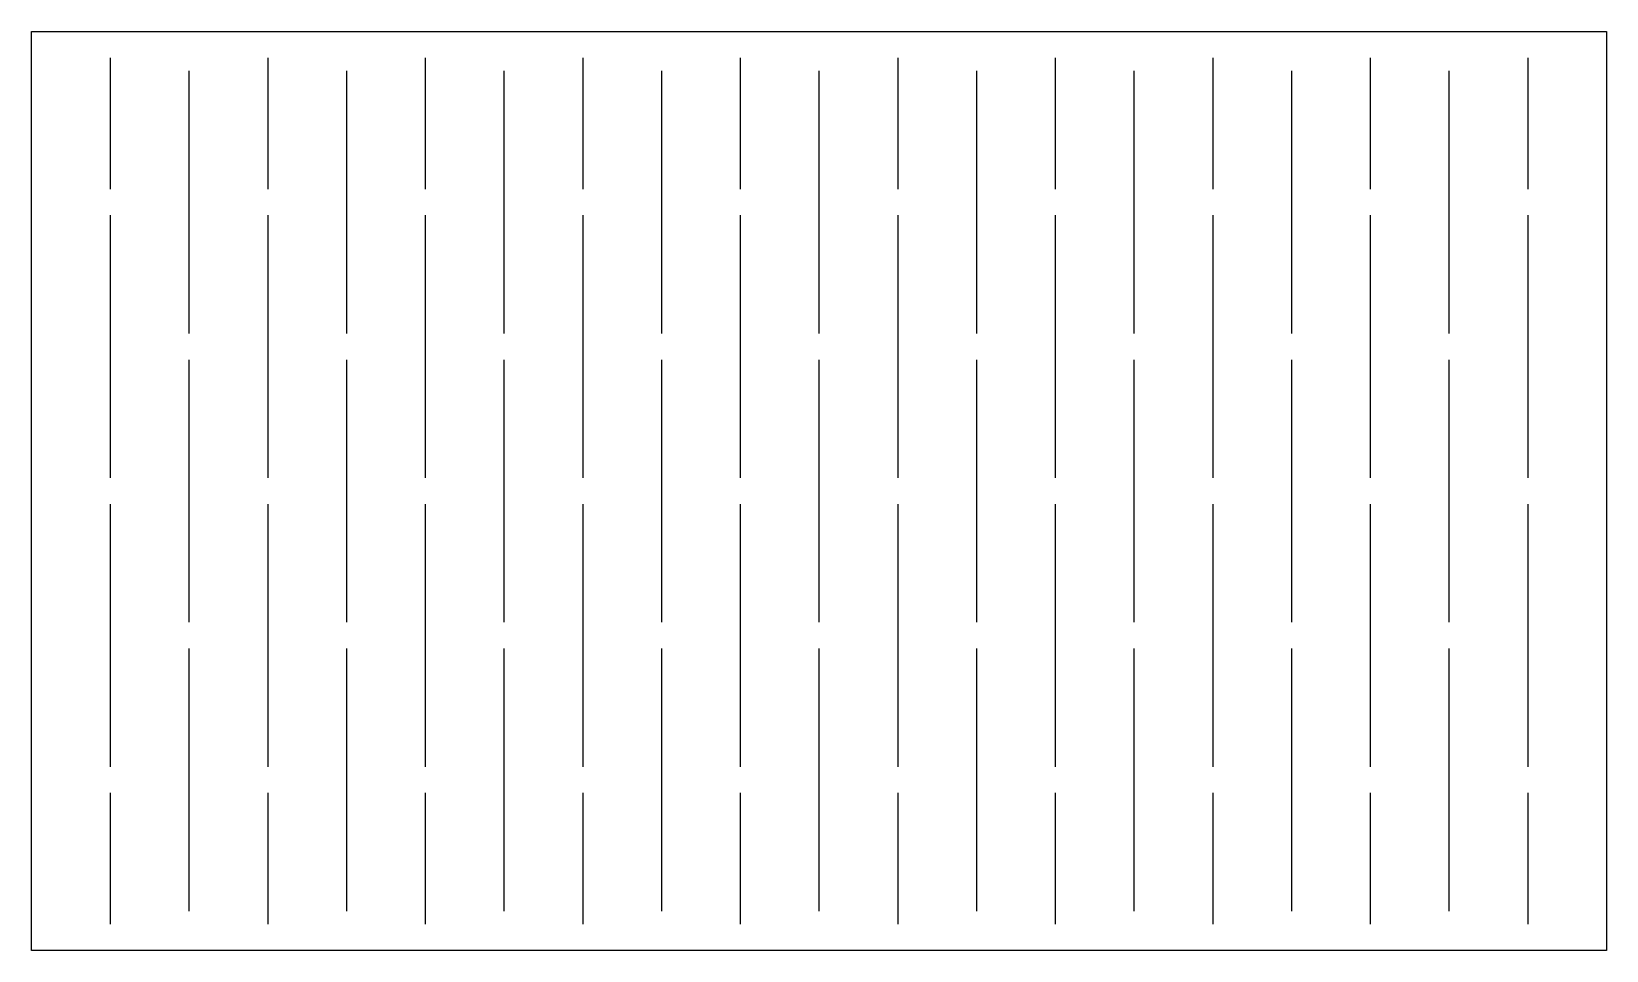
# Model space of a CAD drawing. Header units: millimetres. Extents: x 0 to 120, y 0 to 70.
import ezdxf

# ---------------------------------------------------------------- set-up
doc = ezdxf.new("R2010")
doc.units = ezdxf.units.MM
doc.layers.add('CUT', color=1, linetype='CONTINUOUS')

msp = doc.modelspace()

# ---------------------------------------------------------------- linework, layer by layer
at = {"layer": 'CUT'}
for p, q in [((6, 68), (6, 58)), ((18, 68), (18, 58)), ((30, 68), (30, 58)), ((42, 68), (42, 58)), ((54, 68), (54, 58)), ((66, 68), (66, 58)), ((78, 68), (78, 58)), ((90, 68), (90, 58)), ((102, 68), (102, 58)), ((114, 68), (114, 58)), ((12, 67), (12, 47)), ((24, 67), (24, 47)), ((36, 67), (36, 47)), ((48, 67), (48, 47)), ((60, 67), (60, 47)), ((72, 67), (72, 47)), ((84, 67), (84, 47)), ((96, 67), (96, 47)), ((108, 67), (108, 47)), ((6, 56), (6, 36)), ((18, 56), (18, 36)), ((30, 56), (30, 36)), ((42, 56), (42, 36)), ((54, 56), (54, 36)), ((66, 56), (66, 36)), ((78, 56), (78, 36)), ((90, 56), (90, 36)), ((102, 56), (102, 36)), ((114, 56), (114, 36)), ((12, 45), (12, 25)), ((24, 45), (24, 25)), ((36, 45), (36, 25)), ((48, 45), (48, 25)), ((60, 45), (60, 25)), ((72, 45), (72, 25)), ((84, 45), (84, 25)), ((96, 45), (96, 25)), ((108, 45), (108, 25)), ((6, 34), (6, 14)), ((18, 34), (18, 14)), ((30, 34), (30, 14)), ((42, 34), (42, 14)), ((54, 34), (54, 14)), ((66, 34), (66, 14)), ((78, 34), (78, 14)), ((90, 34), (90, 14)), ((102, 34), (102, 14)), ((114, 34), (114, 14)), ((12, 23), (12, 3)), ((24, 23), (24, 3)), ((36, 23), (36, 3)), ((48, 23), (48, 3)), ((60, 23), (60, 3)), ((72, 23), (72, 3)), ((84, 23), (84, 3)), ((96, 23), (96, 3)), ((108, 23), (108, 3)), ((6, 12), (6, 2)), ((18, 12), (18, 2)), ((30, 12), (30, 2)), ((42, 12), (42, 2)), ((54, 12), (54, 2)), ((66, 12), (66, 2)), ((78, 12), (78, 2)), ((90, 12), (90, 2)), ((102, 12), (102, 2)), ((114, 12), (114, 2))]:
    msp.add_line(p, q, dxfattribs=at)
msp.add_lwpolyline([(0, 70), (120, 70), (120, 0), (0, 0), (0, 70)], dxfattribs=at)

doc.saveas('drawing.dxf')
